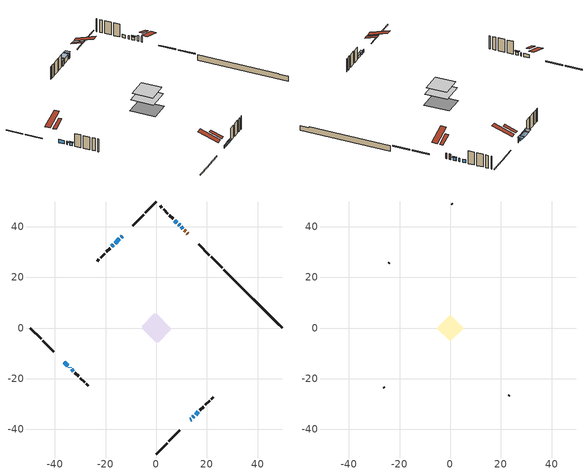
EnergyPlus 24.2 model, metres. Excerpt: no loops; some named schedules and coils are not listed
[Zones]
conditioned space
 floor adiabatic (AdiabaticFloorConstruction): -5.73,0 0,5.73 5.73,0 0,-5.73 z2.89
 floor foundation (Slab1 construction): -5.76,0.7 -0.7,5.76 5.76,-0.7 0.7,-5.76 z-1.68
 wall outside (RimJoist1 construction): 0,-49.68 4.32,-45.36 / -49.68,0 -45.36,-4.32 / 0,49.68 -4.32,45.36 / 25.97,23.71 21.65,28.03 z0.45:0.75
 wall outside (RimJoist2 construction): 4.98,-44.7 9.3,-40.38 / -44.7,-4.98 -40.38,-9.3 / -4.98,44.7 -9.3,40.38 / 20.99,28.69 16.67,33.01 z0.45:0.75
 wall outside (AdiabaticWallConstruction 1): 12.5,37.18 12.23,37.45 / 11.58,38.1 11.13,38.55 z0.45:2.48
 wall outside (AdiabaticWallConstruction): 10.48,39.2 9.83,39.85 / -33.37,-16.31 -32.72,-16.96 z0.45:1.52; -36.21,-13.47 -34.86,-14.82 / 13.47,-36.21 13.75,-35.93 / 9.17,40.51 8.81,40.87 / -34.2,-15.48 -34.02,-15.66 / 8.16,41.52 7.35,42.33 z0.45:1.67; 14.4,-35.28 14.84,-34.84 z0.45:1.21; 15.49,-34.19 16.57,-33.11 z0.45:1.37; -13.47,36.21 -13.85,35.83 / -14.51,35.17 -16.23,33.45 / -16.89,32.79 -17.53,32.15 z0.45:2.28
 wall outside (Wall1 construction): 17.23,-32.45 18.72,-30.96 / -32.06,-17.62 -30.57,-19.11 / -18.19,31.49 -19.68,30 / 6.69,42.99 5.2,44.48 z0.45:5.33
 wall outside (Wall2 construction): 19.38,-30.3 21.01,-28.67 / -29.91,-19.77 -28.28,-21.4 / -20.34,29.34 -21.97,27.71 / 4.54,45.14 2.91,46.77 z0.45:5.33
 wall outside (Wall3 construction): 21.66,-28.02 22.38,-27.3 / -27.63,-22.05 -26.91,-22.77 / -22.63,27.05 -23.35,26.33 / 2.26,47.43 1.54,48.14 z0.45:5.33
 wall foundation (FoundationWall1 construction): 26.63,23.05,-1.68 26.63,23.05,0.45 47.38,2.31,0.45 47.38,2.31,0.17 49.68,0,0.17 49.68,0,-1.68
 window (WindowConstruction): 10.48,39.2 9.83,39.85 z0.45:1.52
 window (WindowConstruction 6): -36.21,-13.47 -34.86,-14.82 z0.45:1.67
 window (WindowConstruction 9): 13.47,-36.21 13.75,-35.93 z0.45:1.67
 window (WindowConstruction 7): 14.4,-35.28 14.84,-34.85 z0.45:1.21
 window (WindowConstruction 10): 9.17,40.51 8.81,40.87 z0.45:1.67
 window (WindowConstruction 11): -34.2,-15.48 -34.02,-15.66 z0.45:1.67
 window (WindowConstruction 1): 15.49,-34.19 16.57,-33.11 z0.45:1.36
 window (WindowConstruction 2): -33.37,-16.31 -32.72,-16.96 z0.45:1.52
 window (WindowConstruction 8): -13.47,36.21 -13.85,35.83 z0.45:2.28
 window (WindowConstruction 3): 8.16,41.52 7.35,42.33 z0.45:1.67
 window (WindowConstruction 4): -14.51,35.17 -16.23,33.45 z0.45:2.28
 window (WindowConstruction 5): -16.89,32.79 -17.53,32.15 z0.45:2.28
 door (Door): 12.5,37.18 12.23,37.45 z0.45:2.48
 door (Door 1): 11.58,38.11 11.13,38.55 z0.45:2.48
 ceiling adiabatic (AdiabaticFloorConstruction): 0,-5.73 5.73,0 0,5.73 -5.73,0 z2.89
 roof outside (Roof2 construction): 12.82,-36.87,5.33 9.61,-33.66,6.84 8.76,-34.5,6.84 11.97,-37.71,5.33; -36.87,-12.82,5.33 -33.66,-9.61,6.84 -34.5,-8.76,6.84 -37.71,-11.97,5.33; -12.82,36.87,5.33 -9.61,33.66,6.84 -8.76,34.5,6.84 -11.97,37.71,5.33; 13.16,36.52,5.33 9.95,33.32,6.84 10.8,32.47,6.84 14,35.68,5.33
attic - vented
 floor to conditioned space (Floor1 construction Reversed): -5.27,0 0,5.27 5.27,0 0,-5.27 z5.33
 wall outside (Wall4 construction): 23.04,-26.64 23.26,-26.42 / -26.25,-23.43 -26.03,-23.65 / -24,25.68 -24.23,25.45 / 0.88,48.8 0.66,49.02 z0.45:5.33
 roof outside (Roof1 construction): 11.31,-38.37,5.33 6.18,-33.23,7.75 4.83,-34.59,7.75 9.96,-39.72,5.33; -38.37,-11.31,5.33 -33.23,-6.18,7.75 -34.59,-4.83,7.75 -39.72,-9.96,5.33; -11.31,38.37,5.33 -6.18,33.23,7.75 -4.83,34.59,7.75 -9.96,39.72,5.33; 14.66,35.02,5.33 9.53,29.89,7.75 10.88,28.54,7.75 16.01,33.67,5.33
shading: 9.62,40.06 10.69,38.99 11.01,39.32 9.94,40.39 z1.82; 15.05,-34.63 14.19,-35.49 14.62,-35.92 15.48,-35.06 z1.51; 16.78,-32.9 15.28,-34.4 15.61,-34.72 17.11,-33.22 z1.66; -32.51,-17.17 -33.58,-16.1 -33.9,-16.43 -32.83,-17.5 z1.82; -14.06,35.62 -13.26,36.42 -14.55,37.71 -15.35,36.91 z2.58; -16.44,33.24 -14.3,35.39 -15.59,36.68 -17.74,34.53 z2.58; -17.75,31.94 -16.68,33 -17.97,34.3 -19.04,33.23 z2.58
[Building]
Building 1: Terrain=Suburbs
[Site:Location]
Quebec Intl AP_QC: Latitude {deg}=46.8; Longitude {deg}=-71.38; Time Zone {hr}=-5; Elevation {m}=74; Keep Site Location Information=Yes
[Site:GroundTemperature:Shallow]
0.0108218, -2.24938, -2.43038, -1.3578, 2.94801, 7.23376, 10.9493, 13.303, 13.5029, 11.5886, 7.96783, 3.81355
[Site:WaterMainsTemperature]
Calculation Method=Schedule; Temperature Schedule=mains temperature schedule
[Material] Roughness=Rough; Thermal Absorptance=0.9
Name | Thickness {m} | Conductivity {W/m-K} | Density {kg/m3} | Specific Heat {J/kg-K} | Solar Absorptance | Visible Absorptance
asphalt or fiberglass shingles | 0.00635 | 0.162714 | 1121.4 | 1465.45 | 0.4 | 0.4
ceiling loosefill ins | 0.254 | 0.0480833 | 16.02 | 1046.75 | 0.7 | 0.7
ceiling stud and cavity | 0.1397 | 0.181549 | 65.682 | 1177.47 | 0.7 | 0.7
concrete 4.0 in. | 0.1016 | 1.803125 | 2242.8 | 837.4 | 0.7 | 0.7
concrete 8.0 in. | 0.2032 | 1.803125 | 2242.8 | 837.4 | 0.7 | 0.7
door material | 0.04445 | 0.188738 | 512.64 | 1214.23 | 0.7 | 0.7
door material 1 | 0.04445 | 0.0451087 | 512.64 | 1214.23 | 0.7 | 0.7
exterior vertical ins | 0.0210149 | 0.029427 | 32.04 | 1214.23 | 0.7 | 0.7
floor covering | 0.0127 | 0.0433444 | 54.468 | 1339.84 | 0.6 | 0.6
floor rigid ins; wall rigid ins 1 | 0.512978 | 0.029427 | 32.04 | 1214.23 | 0.7 | 0.7
floor stud and cavity | 0.1397 | 1.75129 | 37.0049 | 1207.88 | 0.7 | 0.7
furniture material conditioned space 1 | 0.1524 | 0.115458 | 640.8 | 1214.23 | 0.6 | 0.6
gypsum board | 0.0127 | 0.160291 | 801 | 837.4 | 0.6 | 0.6
gypsum board 1 | 0.0127 | 0.160291 | 801 | 837.4 | 0.7 | 0.7
osb sheathing 0.5 in. | 0.0127 | 0.115458 | 512.64 | 1214.23 | 0.7 | 0.7
osb sheathing 0.75 in. | 0.01905 | 0.115458 | 512.64 | 1214.23 | 0.7 | 0.7
osb sheathing 2.0 in. | 0.0508 | 0.115458 | 512.64 | 1214.23 | 0.7 | 0.7
rim joist stud and cavity | 0.0508 | 0.0451784 | 125.044 | 1163.47 | 0.6 | 0.6
rim joist stud and cavity 1 | 0.0508 | 0.029095 | 125.044 | 1163.47 | 0.6 | 0.6
roof rigid ins; wall rigid ins | 0.051816 | 0.029427 | 32.04 | 1214.23 | 0.7 | 0.7
roof stud and cavity | 0.2032 | 0.740771 | 78.34581 | 1123.46 | 0.7 | 0.7
wall stud and cavity | 0.1397 | 0.116332 | 139.0536 | 1170.24 | 0.7 | 0.7
wall stud and cavity 1 | 0.1397 | 0.0999226 | 139.0536 | 1170.24 | 0.7 | 0.7
wall stud and cavity 2 | 0.1397 | 0.149979 | 139.0536 | 1170.24 | 0.7 | 0.7
wall stud and cavity 3 | 0.0889 | 6.1454 | 50.32683 | 1063.81 | 0.6 | 0.6
wall stud and cavity 4 | 0.0889 | 0.380278 | 52.3479 | 1209.89 | 0.7 | 0.7
wall stud and cavity 5 | 0.0889 | 0.391764 | 83.0341 | 1211.67 | 0.7 | 0.7
wood siding | 0.0254 | 0.102417 | 544.68 | 1172.36 | 0.4 | 0.4
wood siding 1 | 0.00254 | 0.102417 | 544.68 | 1172.36 | 0.4 | 0.4
wood siding 2; wood siding 3; wood siding 4 | 0.0254 | 0.102417 | 544.68 | 1172.36 | 0.7 | 0.7
[WindowMaterial:SimpleGlazingSystem]
Name | U-Factor {W/m2-K} | Solar Heat Gain Coefficient
WindowMaterial | 2.211581 | 0.53
WindowMaterial 1 | 2.24395 | 0.5
WindowMaterial 2 | 2.11108 | 0.62
WindowMaterial 3 | 2.17865 | 0.56
WindowMaterial 4 | 2.19909 | 0.54
WindowMaterial 5 | 2.288234 | 0.46
WindowMaterial 6 | 2.972433 | 0.62
WindowMaterial 7 | 2.992306 | 0.59
WindowMaterial 8 | 4.2409 | 0.42
[Construction]
AdiabaticFloorConstruction: floor stud and cavity, floor rigid ins, osb sheathing 0.75 in., floor covering
AdiabaticWallConstruction: wood siding 3, wall rigid ins 1, wall stud and cavity 4, gypsum board
AdiabaticWallConstruction 1: wood siding 4, wall rigid ins 1, wall stud and cavity 4, gypsum board
Door: door material
Door 1: door material 1
Floor1 construction Reversed: gypsum board, ceiling stud and cavity, ceiling loosefill ins
FoundationWall1 construction: concrete 8.0 in., gypsum board 1
furniture construction conditioned space 1: furniture material conditioned space 1
PartitionWallConstruction: gypsum board, wall stud and cavity 5, gypsum board
RimJoist1 construction: wood siding 2, osb sheathing 2.0 in., rim joist stud and cavity
RimJoist2 construction: wood siding 2, osb sheathing 2.0 in., rim joist stud and cavity 1
Roof1 construction: asphalt or fiberglass shingles
Roof2 construction: asphalt or fiberglass shingles, roof rigid ins, osb sheathing 0.75 in., roof stud and cavity, gypsum board
Slab1 construction: concrete 4.0 in.
Wall1 construction: wood siding, osb sheathing 0.5 in., wall stud and cavity, gypsum board
Wall2 construction: wood siding, osb sheathing 0.5 in., wall stud and cavity 1, gypsum board
Wall3 construction: wood siding, wall rigid ins, osb sheathing 0.5 in., wall stud and cavity 2, gypsum board
Wall4 construction: wood siding 1, wall stud and cavity 3
WindowConstruction; WindowConstruction 2: WindowMaterial
WindowConstruction 1; WindowConstruction 3: WindowMaterial 1
WindowConstruction 10; WindowConstruction 11: WindowMaterial 8
WindowConstruction 4: WindowMaterial 2
WindowConstruction 5: WindowMaterial 3
WindowConstruction 6: WindowMaterial 4
WindowConstruction 7: WindowMaterial 5
WindowConstruction 8: WindowMaterial 6
WindowConstruction 9: WindowMaterial 7
[Zone] Multiplier=1; Part of Total Floor Area=Yes
Name | Volume {m3}
attic - vented | 21.8269
conditioned space | 416.3
[Space]
Name | Zone | Volume {m3}
attic - vented 1 | attic - vented | 21.8269
conditioned space 1 | conditioned space | 416.3
[ZoneInfiltration:EffectiveLeakageArea]
infil attic - vented 1: Zone or Space=attic - vented 1; Schedule=Always On Discrete; Effective Air Leakage Area {cm2}=2051.45; Stack Coefficient=0.000507409; Wind Coefficient=1.52195e-05
[ZoneMixing]
whole house fan mix: Zone or Space=attic - vented; Schedule=Always On Continuous; Design Flow Rate Calculation Method=Flow/Zone; Design Flow Rate {m3/s}=0; Source Zone or Space=conditioned space
[SurfaceProperty:ExposedFoundationPerimeter]
Slab1: Exposed Perimeter Calculation Method=TotalExposedPerimeter; Total Exposed Perimeter {m}=32.6
[InternalMass] Zone or ZoneList=conditioned space; Space or SpaceList=conditioned space 1
Name | Construction | Surface Area {m2}
furniture mass conditioned space 1 | furniture construction conditioned space 1 | 52.4003
partition wall mass | PartitionWallConstruction | 131.001
[Lights]
interior lighting: Zone or ZoneList or Space or SpaceList=conditioned space 1; Schedule=interior lighting schedule; Design Level Calculation Method=LightingLevel; Lighting Level {W}=343.2; Return Air Fraction=0; Fraction Radiant=0.6; Fraction Visible=0.2; Fraction Replaceable=1
[People]
occupants: Zone or ZoneList or Space or SpaceList=conditioned space 1; Number of People Schedule=occupants schedule; Number of People Calculation Method=People; Number of People=3; Fraction Radiant=0.314171; Sensible Heat Fraction=0.56303; Activity Level Schedule=occupants activity schedule; Carbon Dioxide Generation Rate {m3/s-W}=0; Enable ASHRAE 55 Comfort Warnings=No; Mean Radiant Temperature Calculation Type=EnclosureAveraged
[ElectricEquipment] Zone or ZoneList or Space or SpaceList=conditioned space 1; Design Level Calculation Method=EquipmentLevel
Name | Schedule | Design Level {W} | Fraction Latent | Fraction Radiant | Fraction Lost
clothes dryer | clothes dryer schedule | 140.772 | 0.015 | 0.081 | 0.85
clothes washer | clothes washer schedule | 32.1985 | 0.03 | 0.162 | 0.7
cooking range | cooking range schedule | 215.147 | 0.08 | 0.432 | 0.2
dishwasher | dishwasher schedule | 66.8632 | 0.3 | 0.18 | 0.4
fridge | fridge schedule | 72.9452 | 0 | 0.6 | 0
mech vent bath fan 0 | mech vent bath fan 0 schedule | 50.2 | 0 | 0 | 1
mech vent house fan | mech vent house fan schedule | 0 | 0 | 0 | 1
mech vent house fan cfis | mech vent house fan cfis schedule | 0 | 0 | 0 | 0
mech vent range fan 0 | mech vent range fan 0 schedule | 57 | 0 | 0 | 1
misc plug loads | misc plug loads schedule | 494.7 | 0.045 | 0.513 | 0.1
whole house fan | Always On Discrete | 0 | 0 | 0 | 1
[OtherEquipment] Zone or ZoneList or Space or SpaceList=conditioned space 1; Design Level Calculation Method=EquipmentLevel
Name | Fuel Type | Schedule | Design Level {W} | Fraction Latent | Fraction Radiant | Fraction Lost
clothes dryer 1 | Electricity | clothes dryer schedule | 0 | 0.015 | 0.081 | 0.85
cooking range 1 | Electricity | cooking range schedule | 0 | 0.08 | 0.432 | 0.2
general water use latent | None | general water use schedule | 62.594 | 1 | 0 | 0
general water use sensible | None | general water use schedule | -61.6891 | 0 | 0.6 | 0
mech vent house fan latent load | None | Always On Discrete | 0 | 1 | 0 | 0
mech vent house fan sensible load | None | Always On Discrete | 0 | 0 | 0 | 0
water heater energy adjustment1 | Electricity | Always On Discrete | 0.01 | 0 | 0 | 1
[ZoneInfiltration:DesignFlowRate] Zone or ZoneList or Space or SpaceList=conditioned space 1; Schedule=Always On Discrete; Design Flow Rate Calculation Method=Flow/Zone; Design Flow Rate {m3/s}=0
infil flow; natural vent flow; whole house fan flow
[ZoneControl:Thermostat]
conditioned space Thermostat: Zone or ZoneList=conditioned space; Control Type Schedule=conditioned space Thermostat Schedule; Control 1=conditioned space temperature setpoint; Temperature Difference Between Cutout And Setpoint {deltaC}=0
[ThermostatSetpoint:DualSetpoint]
conditioned space temperature setpoint: Heating Setpoint Temperature Schedule=heating setpoint; Cooling Setpoint Temperature Schedule=cooling setpoint
[AirLoopHVAC:UnitarySystem]
unit heater unitary system: Control Type=Load; Controlling Zone or Thermostat Location=conditioned space; Dehumidification Control Type=None; Availability Schedule=Always On Discrete; Supply Fan=unit heater supply fan; Fan Placement=BlowThrough; Supply Air Fan Operating Mode Schedule=unit heater auto fan schedule; Heating Coil=unit heater htg coil; DX Heating Coil Sizing Ratio=1; Use DOAS DX Cooling Coil=No; Minimum Supply Air Temperature {C}=2; Latent Load Control=SensibleOnlyLoadControl; Cooling Supply Air Flow Rate Method=None; Heating Supply Air Flow Rate Method=SupplyAirFlowRate; Heating Supply Air Flow Rate {m3/s}=0.00141584; No Load Supply Air Flow Rate Method=SupplyAirFlowRate; No Load Supply Air Flow Rate {m3/s}=0; No Load Supply Air Flow Rate Control Set To Low Speed=Yes; Maximum Supply Air Temperature {C}=48.8889; Maximum Outdoor Dry-Bulb Temperature for Supplemental Heater Operation {C}=21; Ancillary On-Cycle Electric Power {W}=0; Ancillary Off-Cycle Electric Power {W}=0
[Zone equipment]
conditioned space: electric baseboard, unit heater unitary system
[Foundation:Kiva]
Foundation Kiva 1: Initial Indoor Air Temperature {C}=18; Wall Height Above Grade {m}=0.450007; Wall Depth Below Slab {m}=0.2032; Custom Block Material Name 1=exterior vertical ins; Custom Block Depth 1 {m}=2.13; Custom Block X Position 1 {m}=0.2159; Custom Block Z Position 1 {m}=0
[Foundation:Kiva:Settings]
Soil Conductivity {W/m-K}=0.849921; Soil Density {kg/m3}=1842.3; Soil Specific Heat {J/kg-K}=418.7; Ground Solar Absorptivity=0.9; Ground Thermal Absorptivity=0.9; Ground Surface Roughness {m}=0.03; Far-Field Width {m}=40; Deep-Ground Boundary Condition=ZeroFlux; Deep-Ground Depth {m}=40; Minimum Cell Dimension {m}=0.2; Maximum Cell Growth Coefficient=3; Simulation Timestep=Timestep
[Exterior:Lights]
exterior lighting: Schedule=exterior lighting schedule; Design Level {W}=75.6
[EnergyManagementSystem:Sensor] Output:Variable or Output:Meter Index Key=conditioned space
Name | Output:Variable or Output:Meter
conditioned_space_clg_unmet_s | Zone Cooling Setpoint Not Met Time
conditioned_space_htg_unmet_s | Zone Heating Setpoint Not Met Time
fridge_tin_s; tin_s; tin_s_1 | Zone Mean Air Temperature
tout_s | Zone Outdoor Air Drybulb Temperature
win_s | Zone Air Humidity Ratio
[Schedule:Constant]
Name | Hourly Value
Always On Continuous; mech vent house fan schedule; mech vent house fan cfis schedule; Always On Discrete | 1
occupants activity schedule | 117.228
fridge schedule; unit heater auto fan schedule | 0
[Schedule:Week:Daily]
interior lighting schedule Week Rule - Jan1-Jan27: interior lighting schedule day, interior lighting schedule day, interior lighting schedule day, interior lighting schedule day, interior lighting schedule day, interior lighting schedule day, interior lighting schedule day, interior lighting schedule default day, interior lighting schedule default day, interior lighting schedule default day, interior lighting schedule default day, interior lighting schedule default day
interior lighting schedule Week Rule - Jan28-Feb3: interior lighting schedule day, interior lighting schedule day, interior lighting schedule day, interior lighting schedule day, interior lighting schedule day 1, interior lighting schedule day 1, interior lighting schedule day 1, interior lighting schedule default day, interior lighting schedule default day, interior lighting schedule default day, interior lighting schedule default day, interior lighting schedule default day
interior lighting schedule Week Rule - Feb4-Feb24: interior lighting schedule day 1, interior lighting schedule day 1, interior lighting schedule day 1, interior lighting schedule day 1, interior lighting schedule day 1, interior lighting schedule day 1, interior lighting schedule day 1, interior lighting schedule default day, interior lighting schedule default day, interior lighting schedule default day, interior lighting schedule default day, interior lighting schedule default day
interior lighting schedule Week Rule - Feb25-Mar3: interior lighting schedule day 1, interior lighting schedule day 1, interior lighting schedule day 1, interior lighting schedule day 1, interior lighting schedule day 2, interior lighting schedule day 2, interior lighting schedule day 2, interior lighting schedule default day, interior lighting schedule default day, interior lighting schedule default day, interior lighting schedule default day, interior lighting schedule default day
interior lighting schedule Week Rule - Mar4-Mar31: interior lighting schedule day 2, interior lighting schedule day 2, interior lighting schedule day 2, interior lighting schedule day 2, interior lighting schedule day 2, interior lighting schedule day 2, interior lighting schedule day 2, interior lighting schedule default day, interior lighting schedule default day, interior lighting schedule default day, interior lighting schedule default day, interior lighting schedule default day
interior lighting schedule Week Rule - Apr1-Apr28: interior lighting schedule day 3, interior lighting schedule day 3, interior lighting schedule day 3, interior lighting schedule day 3, interior lighting schedule day 3, interior lighting schedule day 3, interior lighting schedule day 3, interior lighting schedule default day, interior lighting schedule default day, interior lighting schedule default day, interior lighting schedule default day, interior lighting schedule default day
interior lighting schedule Week Rule - Apr29-May5: interior lighting schedule day 3, interior lighting schedule day 3, interior lighting schedule day 4, interior lighting schedule day 4, interior lighting schedule day 4, interior lighting schedule day 4, interior lighting schedule day 4, interior lighting schedule default day, interior lighting schedule default day, interior lighting schedule default day, interior lighting schedule default day, interior lighting schedule default day
interior lighting schedule Week Rule - May6-May26: interior lighting schedule day 4, interior lighting schedule day 4, interior lighting schedule day 4, interior lighting schedule day 4, interior lighting schedule day 4, interior lighting schedule day 4, interior lighting schedule day 4, interior lighting schedule default day, interior lighting schedule default day, interior lighting schedule default day, interior lighting schedule default day, interior lighting schedule default day
interior lighting schedule Week Rule - May27-Jun2: interior lighting schedule day 4, interior lighting schedule day 4, interior lighting schedule day 4, interior lighting schedule day 4, interior lighting schedule day 4, interior lighting schedule day 5, interior lighting schedule day 5, interior lighting schedule default day, interior lighting schedule default day, interior lighting schedule default day, interior lighting schedule default day, interior lighting schedule default day
interior lighting schedule Week Rule - Jun3-Jun30: interior lighting schedule day 5, interior lighting schedule day 5, interior lighting schedule day 5, interior lighting schedule day 5, interior lighting schedule day 5, interior lighting schedule day 5, interior lighting schedule day 5, interior lighting schedule default day, interior lighting schedule default day, interior lighting schedule default day, interior lighting schedule default day, interior lighting schedule default day
interior lighting schedule Week Rule - Jul1-Jul28: interior lighting schedule day 6, interior lighting schedule day 6, interior lighting schedule day 6, interior lighting schedule day 6, interior lighting schedule day 6, interior lighting schedule day 6, interior lighting schedule day 6, interior lighting schedule default day, interior lighting schedule default day, interior lighting schedule default day, interior lighting schedule default day, interior lighting schedule default day
interior lighting schedule Week Rule - Jul29-Aug4: interior lighting schedule day 6, interior lighting schedule day 6, interior lighting schedule day 6, interior lighting schedule day 7, interior lighting schedule day 7, interior lighting schedule day 7, interior lighting schedule day 7, interior lighting schedule default day, interior lighting schedule default day, interior lighting schedule default day, interior lighting schedule default day, interior lighting schedule default day
interior lighting schedule Week Rule - Aug5-Aug25: interior lighting schedule day 7, interior lighting schedule day 7, interior lighting schedule day 7, interior lighting schedule day 7, interior lighting schedule day 7, interior lighting schedule day 7, interior lighting schedule day 7, interior lighting schedule default day, interior lighting schedule default day, interior lighting schedule default day, interior lighting schedule default day, interior lighting schedule default day
interior lighting schedule Week Rule - Aug26-Sep1: interior lighting schedule day 7, interior lighting schedule day 7, interior lighting schedule day 7, interior lighting schedule day 7, interior lighting schedule day 7, interior lighting schedule day 7, interior lighting schedule day 8, interior lighting schedule default day, interior lighting schedule default day, interior lighting schedule default day, interior lighting schedule default day, interior lighting schedule default day
interior lighting schedule Week Rule - Sep2-Sep29: interior lighting schedule day 8, interior lighting schedule day 8, interior lighting schedule day 8, interior lighting schedule day 8, interior lighting schedule day 8, interior lighting schedule day 8, interior lighting schedule day 8, interior lighting schedule default day, interior lighting schedule default day, interior lighting schedule default day, interior lighting schedule default day, interior lighting schedule default day
interior lighting schedule Week Rule - Sep30-Oct6: interior lighting schedule day 8, interior lighting schedule day 9, interior lighting schedule day 9, interior lighting schedule day 9, interior lighting schedule day 9, interior lighting schedule day 9, interior lighting schedule day 9, interior lighting schedule default day, interior lighting schedule default day, interior lighting schedule default day, interior lighting schedule default day, interior lighting schedule default day
interior lighting schedule Week Rule - Oct7-Oct27: interior lighting schedule day 9, interior lighting schedule day 9, interior lighting schedule day 9, interior lighting schedule day 9, interior lighting schedule day 9, interior lighting schedule day 9, interior lighting schedule day 9, interior lighting schedule default day, interior lighting schedule default day, interior lighting schedule default day, interior lighting schedule default day, interior lighting schedule default day
interior lighting schedule Week Rule - Oct28-Nov3: interior lighting schedule day 9, interior lighting schedule day 9, interior lighting schedule day 9, interior lighting schedule day 9, interior lighting schedule day 10, interior lighting schedule day 10, interior lighting schedule day 10, interior lighting schedule default day, interior lighting schedule default day, interior lighting schedule default day, interior lighting schedule default day, interior lighting schedule default day
interior lighting schedule Week Rule - Nov4-Nov24: interior lighting schedule day 10, interior lighting schedule day 10, interior lighting schedule day 10, interior lighting schedule day 10, interior lighting schedule day 10, interior lighting schedule day 10, interior lighting schedule day 10, interior lighting schedule default day, interior lighting schedule default day, interior lighting schedule default day, interior lighting schedule default day, interior lighting schedule default day
interior lighting schedule Week Rule - Nov25-Dec1: interior lighting schedule day 10, interior lighting schedule day 10, interior lighting schedule day 10, interior lighting schedule day 10, interior lighting schedule day 10, interior lighting schedule day 10, interior lighting schedule day 11, interior lighting schedule default day, interior lighting schedule default day, interior lighting schedule default day, interior lighting schedule default day, interior lighting schedule default day
interior lighting schedule Week Rule - Dec2-Dec31: interior lighting schedule day 11, interior lighting schedule day 11, interior lighting schedule day 11, interior lighting schedule day 11, interior lighting schedule day 11, interior lighting schedule day 11, interior lighting schedule day 11, interior lighting schedule default day, interior lighting schedule default day, interior lighting schedule default day, interior lighting schedule default day, interior lighting schedule default day
occupants schedule Week Rule - Jan1-Dec31: occupants schedule day, occupants schedule day, occupants schedule day, occupants schedule day, occupants schedule day, occupants schedule day, occupants schedule day, occupants schedule default day, occupants schedule default day, occupants schedule default day, occupants schedule default day, occupants schedule default day
clothes dryer schedule Week Rule - Jan1-Dec31: clothes dryer schedule day, clothes dryer schedule day, clothes dryer schedule day, clothes dryer schedule day, clothes dryer schedule day, clothes dryer schedule day, clothes dryer schedule day, clothes dryer schedule default day, clothes dryer schedule default day, clothes dryer schedule default day, clothes dryer schedule default day, clothes dryer schedule default day
clothes washer schedule Week Rule - Jan1-Dec31: clothes washer schedule day, clothes washer schedule day, clothes washer schedule day, clothes washer schedule day, clothes washer schedule day, clothes washer schedule day, clothes washer schedule day, clothes washer schedule default day, clothes washer schedule default day, clothes washer schedule default day, clothes washer schedule default day, clothes washer schedule default day
cooking range schedule Week Rule - Jan1-Dec31: cooking range schedule day, cooking range schedule day, cooking range schedule day, cooking range schedule day, cooking range schedule day, cooking range schedule day, cooking range schedule day, cooking range schedule default day, cooking range schedule default day, cooking range schedule default day, cooking range schedule default day, cooking range schedule default day
dishwasher schedule Week Rule - Jan1-Dec31: dishwasher schedule day, dishwasher schedule day, dishwasher schedule day, dishwasher schedule day, dishwasher schedule day, dishwasher schedule day, dishwasher schedule day, dishwasher schedule default day, dishwasher schedule default day, dishwasher schedule default day, dishwasher schedule default day, dishwasher schedule default day
mech vent bath fan 0 schedule Week Rule - Jan1-Dec31: mech vent bath fan 0 schedule day, mech vent bath fan 0 schedule day, mech vent bath fan 0 schedule day, mech vent bath fan 0 schedule day, mech vent bath fan 0 schedule day, mech vent bath fan 0 schedule day, mech vent bath fan 0 schedule day, mech vent bath fan 0 schedule default day, mech vent bath fan 0 schedule default day, mech vent bath fan 0 schedule default day, mech vent bath fan 0 schedule default day, mech vent bath fan 0 schedule default day
mech vent range fan 0 schedule Week Rule - Jan1-Dec31: mech vent range fan 0 schedule day, mech vent range fan 0 schedule day, mech vent range fan 0 schedule day, mech vent range fan 0 schedule day, mech vent range fan 0 schedule day, mech vent range fan 0 schedule day, mech vent range fan 0 schedule day, mech vent range fan 0 schedule default day, mech vent range fan 0 schedule default day, mech vent range fan 0 schedule default day, mech vent range fan 0 schedule default day, mech vent range fan 0 schedule default day
misc plug loads schedule Week Rule - Jan1-Dec31: misc plug loads schedule day, misc plug loads schedule day, misc plug loads schedule day, misc plug loads schedule day, misc plug loads schedule day, misc plug loads schedule day, misc plug loads schedule day, misc plug loads schedule default day, misc plug loads schedule default day, misc plug loads schedule default day, misc plug loads schedule default day, misc plug loads schedule default day
general water use schedule Week Rule - Jan1-Dec31: general water use schedule day, general water use schedule day, general water use schedule day, general water use schedule day, general water use schedule day, general water use schedule day, general water use schedule day, general water use schedule default day, general water use schedule default day, general water use schedule default day, general water use schedule default day, general water use schedule default day
exterior lighting schedule Week Rule - Jan1-Jan27: exterior lighting schedule day, exterior lighting schedule day, exterior lighting schedule day, exterior lighting schedule day, exterior lighting schedule day, exterior lighting schedule day, exterior lighting schedule day, exterior lighting schedule default day, exterior lighting schedule default day, exterior lighting schedule default day, exterior lighting schedule default day, exterior lighting schedule default day
exterior lighting schedule Week Rule - Jan28-Feb3: exterior lighting schedule day, exterior lighting schedule day, exterior lighting schedule day, exterior lighting schedule day, exterior lighting schedule day 1, exterior lighting schedule day 1, exterior lighting schedule day 1, exterior lighting schedule default day, exterior lighting schedule default day, exterior lighting schedule default day, exterior lighting schedule default day, exterior lighting schedule default day
exterior lighting schedule Week Rule - Feb4-Feb24: exterior lighting schedule day 1, exterior lighting schedule day 1, exterior lighting schedule day 1, exterior lighting schedule day 1, exterior lighting schedule day 1, exterior lighting schedule day 1, exterior lighting schedule day 1, exterior lighting schedule default day, exterior lighting schedule default day, exterior lighting schedule default day, exterior lighting schedule default day, exterior lighting schedule default day
exterior lighting schedule Week Rule - Feb25-Mar3: exterior lighting schedule day 1, exterior lighting schedule day 1, exterior lighting schedule day 1, exterior lighting schedule day 1, exterior lighting schedule day 2, exterior lighting schedule day 2, exterior lighting schedule day 2, exterior lighting schedule default day, exterior lighting schedule default day, exterior lighting schedule default day, exterior lighting schedule default day, exterior lighting schedule default day
exterior lighting schedule Week Rule - Mar4-Mar31: exterior lighting schedule day 2, exterior lighting schedule day 2, exterior lighting schedule day 2, exterior lighting schedule day 2, exterior lighting schedule day 2, exterior lighting schedule day 2, exterior lighting schedule day 2, exterior lighting schedule default day, exterior lighting schedule default day, exterior lighting schedule default day, exterior lighting schedule default day, exterior lighting schedule default day
exterior lighting schedule Week Rule - Apr1-Apr28: exterior lighting schedule day 3, exterior lighting schedule day 3, exterior lighting schedule day 3, exterior lighting schedule day 3, exterior lighting schedule day 3, exterior lighting schedule day 3, exterior lighting schedule day 3, exterior lighting schedule default day, exterior lighting schedule default day, exterior lighting schedule default day, exterior lighting schedule default day, exterior lighting schedule default day
exterior lighting schedule Week Rule - Apr29-May5: exterior lighting schedule day 3, exterior lighting schedule day 3, exterior lighting schedule day 4, exterior lighting schedule day 4, exterior lighting schedule day 4, exterior lighting schedule day 4, exterior lighting schedule day 4, exterior lighting schedule default day, exterior lighting schedule default day, exterior lighting schedule default day, exterior lighting schedule default day, exterior lighting schedule default day
exterior lighting schedule Week Rule - May6-May26: exterior lighting schedule day 4, exterior lighting schedule day 4, exterior lighting schedule day 4, exterior lighting schedule day 4, exterior lighting schedule day 4, exterior lighting schedule day 4, exterior lighting schedule day 4, exterior lighting schedule default day, exterior lighting schedule default day, exterior lighting schedule default day, exterior lighting schedule default day, exterior lighting schedule default day
exterior lighting schedule Week Rule - May27-Jun2: exterior lighting schedule day 4, exterior lighting schedule day 4, exterior lighting schedule day 4, exterior lighting schedule day 4, exterior lighting schedule day 4, exterior lighting schedule day 5, exterior lighting schedule day 5, exterior lighting schedule default day, exterior lighting schedule default day, exterior lighting schedule default day, exterior lighting schedule default day, exterior lighting schedule default day
exterior lighting schedule Week Rule - Jun3-Jun30: exterior lighting schedule day 5, exterior lighting schedule day 5, exterior lighting schedule day 5, exterior lighting schedule day 5, exterior lighting schedule day 5, exterior lighting schedule day 5, exterior lighting schedule day 5, exterior lighting schedule default day, exterior lighting schedule default day, exterior lighting schedule default day, exterior lighting schedule default day, exterior lighting schedule default day
exterior lighting schedule Week Rule - Jul1-Jul28: exterior lighting schedule day 6, exterior lighting schedule day 6, exterior lighting schedule day 6, exterior lighting schedule day 6, exterior lighting schedule day 6, exterior lighting schedule day 6, exterior lighting schedule day 6, exterior lighting schedule default day, exterior lighting schedule default day, exterior lighting schedule default day, exterior lighting schedule default day, exterior lighting schedule default day
[Schedule:Year]
interior lighting schedule: interior lighting schedule Week Rule - Jan1-Jan27, 1, 1, 1, 27, interior lighting schedule Week Rule - Jan28-Feb3, 1, 28, 2, 3, interior lighting schedule Week Rule - Feb4-Feb24, 2, 4, 2, 24, interior lighting schedule Week Rule - Feb25-Mar3, 2, 25, 3, 3, interior lighting schedule Week Rule - Mar4-Mar31, 3, 4, 3, 31, interior lighting schedule Week Rule - Apr1-Apr28, 4, 1, 4, 28, interior lighting schedule Week Rule - Apr29-May5, 4, 29, 5, 5, interior lighting schedule Week Rule - May6-May26, 5, 6, 5, 26, interior lighting schedule Week Rule - May27-Jun2, 5, 27, 6, 2, interior lighting schedule Week Rule - Jun3-Jun30, 6, 3, 6, 30, interior lighting schedule Week Rule - Jul1-Jul28, 7, 1, 7, 28, interior lighting schedule Week Rule - Jul29-Aug4, 7, 29, 8, 4, interior lighting schedule Week Rule - Aug5-Aug25, 8, 5, 8, 25, interior lighting schedule Week Rule - Aug26-Sep1, 8, 26, 9, 1, interior lighting schedule Week Rule - Sep2-Sep29, 9, 2, 9, 29, interior lighting schedule Week Rule - Sep30-Oct6, 9, 30, 10, 6, interior lighting schedule Week Rule - Oct7-Oct27, 10, 7, 10, 27, interior lighting schedule Week Rule - Oct28-Nov3, 10, 28, 11, 3, interior lighting schedule Week Rule - Nov4-Nov24, 11, 4, 11, 24, interior lighting schedule Week Rule - Nov25-Dec1, 11, 25, 12, 1, interior lighting schedule Week Rule - Dec2-Dec31, 12, 2, 12, 31
occupants schedule: occupants schedule Week Rule - Jan1-Dec31, 1, 1, 12, 31
clothes dryer schedule: clothes dryer schedule Week Rule - Jan1-Dec31, 1, 1, 12, 31
clothes washer schedule: clothes washer schedule Week Rule - Jan1-Dec31, 1, 1, 12, 31
cooking range schedule: cooking range schedule Week Rule - Jan1-Dec31, 1, 1, 12, 31
dishwasher schedule: dishwasher schedule Week Rule - Jan1-Dec31, 1, 1, 12, 31
mech vent bath fan 0 schedule: mech vent bath fan 0 schedule Week Rule - Jan1-Dec31, 1, 1, 12, 31
mech vent range fan 0 schedule: mech vent range fan 0 schedule Week Rule - Jan1-Dec31, 1, 1, 12, 31
misc plug loads schedule: misc plug loads schedule Week Rule - Jan1-Dec31, 1, 1, 12, 31
general water use schedule: general water use schedule Week Rule - Jan1-Dec31, 1, 1, 12, 31
exterior lighting schedule: exterior lighting schedule Week Rule - Jan1-Jan27, 1, 1, 1, 27, exterior lighting schedule Week Rule - Jan28-Feb3, 1, 28, 2, 3, exterior lighting schedule Week Rule - Feb4-Feb24, 2, 4, 2, 24, exterior lighting schedule Week Rule - Feb25-Mar3, 2, 25, 3, 3, exterior lighting schedule Week Rule - Mar4-Mar31, 3, 4, 3, 31, exterior lighting schedule Week Rule - Apr1-Apr28, 4, 1, 4, 28, exterior lighting schedule Week Rule - Apr29-May5, 4, 29, 5, 5, exterior lighting schedule Week Rule - May6-May26, 5, 6, 5, 26, exterior lighting schedule Week Rule - May27-Jun2, 5, 27, 6, 2, exterior lighting schedule Week Rule - Jun3-Jun30, 6, 3, 6, 30, exterior lighting schedule Week Rule - Jul1-Jul28, 7, 1, 7, 28, exterior lighting schedule Week Rule - Jul29-Aug4, 7, 29, 8, 4, exterior lighting schedule Week Rule - Aug5-Aug25, 8, 5, 8, 25, exterior lighting schedule Week Rule - Aug26-Sep1, 8, 26, 9, 1, exterior lighting schedule Week Rule - Sep2-Sep29, 9, 2, 9, 29, exterior lighting schedule Week Rule - Sep30-Oct6, 9, 30, 10, 6, exterior lighting schedule Week Rule - Oct7-Oct27, 10, 7, 10, 27, exterior lighting schedule Week Rule - Oct28-Nov3, 10, 28, 11, 3, exterior lighting schedule Week Rule - Nov4-Nov24, 11, 4, 11, 24, exterior lighting schedule Week Rule - Nov25-Dec1, 11, 25, 12, 1, exterior lighting schedule Week Rule - Dec2-Dec31, 12, 2, 12, 31
[Schedule:Compact]
conditioned space Thermostat Schedule: Through: 12/31, For: AllDays, Until: 24:00, 4
mains temperature schedule: Through: 01/01, For: AllDays, Until: 24:00, 5.175, Through: 01/02, For: AllDays, Until: 24:00, 5.10167, Through: 01/03, For: AllDays, Until: 24:00, 5.02889, Through: 01/04, For: AllDays, Until: 24:00, 4.95778, Through: 01/05, For: AllDays, Until: 24:00, 4.88778, Through: 01/06, For: AllDays, Until: 24:00, 4.81833, Through: 01/07, For: AllDays, Until: 24:00, 4.75056, Through: 01/08, For: AllDays, Until: 24:00, 4.68389, Through: 01/09, For: AllDays, Until: 24:00, 4.61833, Through: 01/10, For: AllDays, Until: 24:00, 4.55389, Through: 01/11, For: AllDays, Until: 24:00, 4.49056, Through: 01/12, For: AllDays, Until: 24:00, 4.42889, Through: 01/13, For: AllDays, Until: 24:00, 4.36778, Through: 01/14, For: AllDays, Until: 24:00, 4.30889, Through: 01/15, For: AllDays, Until: 24:00, 4.25056, Through: 01/16, For: AllDays, Until: 24:00, 4.19389, Through: 01/17, For: AllDays, Until: 24:00, 4.13833, Through: 01/18, For: AllDays, Until: 24:00, 4.08444, Through: 01/19, For: AllDays, Until: 24:00, 4.03167, Through: 01/20, For: AllDays, Until: 24:00, 3.98056, Through: 01/21, For: AllDays, Until: 24:00, 3.93056, Through: 01/22, For: AllDays, Until: 24:00, 3.88222, Through: 01/23, For: AllDays, Until: 24:00, 3.835, Through: 01/24, For: AllDays, Until: 24:00, 3.78944, Through: 01/25, For: AllDays, Until: 24:00, 3.74556, Through: 01/26, For: AllDays, Until: 24:00, 3.70278, Through: 01/27, For: AllDays, Until: 24:00, 3.66167, Through: 01/28, For: AllDays, Until: 24:00, 3.62167, Through: 01/29, For: AllDays, Until: 24:00, 3.58389, Through: 01/30, For: AllDays, Until: 24:00, 3.54722, Through: 01/31, For: AllDays, Until: 24:00, 3.51167, Through: 02/01, For: AllDays, Until: 24:00, 3.47833, Through: 02/02, For: AllDays, Until: 24:00, 3.44611, Through: 02/03, For: AllDays, Until: 24:00, 3.41556, Through: 02/04, For: AllDays, Until: 24:00, 3.38667, Through: 02/05, For: AllDays, Until: 24:00, 3.35944, Through: 02/06, For: AllDays, Until: 24:00, 3.33389, Through: 02/07, For: AllDays, Until: 24:00, 3.30944, Through: 02/08, For: AllDays, Until: 24:00, 3.28667, Through: 02/09, For: AllDays, Until: 24:00, 3.26611, Through: 02/10, For: AllDays, Until: 24:00, 3.24667, Through: 02/11, For: AllDays, Until: 24:00, 3.22889, Through: 02/12, For: AllDays, Until: 24:00, 3.21278, Through: 02/13, For: AllDays, Until: 24:00, 3.19833, Through: 02/14, For: AllDays, Until: 24:00, 3.18556, Through: 02/15, For: AllDays, Until: 24:00, 3.17389, Through: 02/16, For: AllDays, Until: 24:00, 3.16444, Through: 02/17, For: AllDays, Until: 24:00, 3.15667, Through: 02/18, For: AllDays, Until: 24:00, 3.15056, Through: 02/19, For: AllDays, Until: 24:00, 3.14556, Through: 02/20, For: AllDays, Until: 24:00, 3.14278, Through: 02/21, For: AllDays, Until: 24:00, 3.14111, Through: 02/22, For: AllDays, Until: 24:00, 3.14167, Through: 02/23, For: AllDays, Until: 24:00, 3.14333, Through: 02/24, For: AllDays, Until: 24:00, 3.14722, Through: 02/25, For: AllDays, Until: 24:00, 3.15222, Through: 02/26, For: AllDays, Until: 24:00, 3.15944, Through: 02/27, For: AllDays, Until: 24:00, 3.16778, Through: 02/28, For: AllDays, Until: 24:00, 3.17778, Through: 03/01, For: AllDays, Until: 24:00, 3.18944, Through: 03/02, For: AllDays, Until: 24:00, 3.20333, Through: 03/03, For: AllDays, Until: 24:00, 3.21833, Through: 03/04, For: AllDays, Until: 24:00, 3.235, Through: 03/05, For: AllDays, Until: 24:00, 3.25333, Through: 03/06, For: AllDays, Until: 24:00, 3.27333, Through: 03/07, For: AllDays, Until: 24:00, 3.29444, Through: 03/08, For: AllDays, Until: 24:00, 3.31778, Through: 03/09, For: AllDays, Until: 24:00, 3.34222, Through: 03/10, For: AllDays, Until: 24:00, 3.36889, Through: 03/11, For: AllDays, Until: 24:00, 3.39667, Through: 03/12, For: AllDays, Until: 24:00, 3.42611, Through: 03/13, For: AllDays, Until: 24:00, 3.45722, Through: 03/14, For: AllDays, Until: 24:00, 3.49, Through: 03/15, For: AllDays, Until: 24:00, 3.52389, Through: 03/16, For: AllDays, Until: 24:00, 3.55944, Through: 03/17, For: AllDays, Until: 24:00, 3.59667, Through: 03/18, For: AllDays, Until: 24:00, 3.63556, Through: 03/19, For: AllDays, Until: 24:00, 3.67556, Through: 03/20, For: AllDays, Until: 24:00, 3.71722, Through: 03/21, For: AllDays, Until: 24:00, 3.76056, Through: 03/22, For: AllDays, Until: 24:00, 3.80556, Through: 03/23, For: AllDays, Until: 24:00, 3.85111, Through: 03/24, For: AllDays, Until: 24:00, 3.89889, Through: 03/25, For: AllDays, Until: 24:00, 3.94778, Through: 03/26, For: AllDays, Until: 24:00, 3.99833, Through: 03/27, For: AllDays, Until: 24:00, 4.05, Through: 03/28, For: AllDays, Until: 24:00, 4.10333, Through: 03/29, For: AllDays, Until: 24:00, 4.15778, Through: 03/30, For: AllDays, Until: 24:00, 4.21333, Through: 03/31, For: AllDays, Until: 24:00, 4.27056, Through: 04/01, For: AllDays, Until: 24:00, 4.32944, Through: 04/02, For: AllDays, Until: 24:00, 4.38889, Through: 04/03, For: AllDays, Until: 24:00, 4.45, Through: 04/04, For: AllDays, Until: 24:00, 4.51222, Through: 04/05, For: AllDays, Until: 24:00, 4.57611, Through: 04/06, For: AllDays, Until: 24:00, 4.64056, Through: 04/07, For: AllDays, Until: 24:00, 4.70667, Through: 04/08, For: AllDays, Until: 24:00, 4.77389, Through: 04/09, For: AllDays, Until: 24:00, 4.84222, Through: 04/10, For: AllDays, Until: 24:00, 4.91167, Through: 04/11, For: AllDays, Until: 24:00, 4.98278, Through: 04/12, For: AllDays, Until: 24:00, 5.05444, Through: 04/13, For: AllDays, Until: 24:00, 5.12722, Through: 04/14, For: AllDays, Until: 24:00, 5.20111, Through: 04/15, For: AllDays, Until: 24:00, 5.27611, Through: 04/16, For: AllDays, Until: 24:00, 5.35167, Through: 04/17, For: AllDays, Until: 24:00, 5.42889, Through: 04/18, For: AllDays, Until: 24:00, 5.50667, Through: 04/19, For: AllDays, Until: 24:00, 5.58556, Through: 04/20, For: AllDays, Until: 24:00, 5.665, Through: 04/21, For: AllDays, Until: 24:00, 5.74611, Through: 04/22, For: AllDays, Until: 24:00, 5.82722, Through: 04/23, For: AllDays, Until: 24:00, 5.91, Through: 04/24, For: AllDays, Until: 24:00, 5.99278, Through: 04/25, For: AllDays, Until: 24:00, 6.07722, Through: 04/26, For: AllDays, Until: 24:00, 6.16167, Through: 04/27, For: AllDays, Until: 24:00, 6.24722, Through: 04/28, For: AllDays, Until: 24:00, 6.33389, Through: 04/29, For: AllDays, Until: 24:00, 6.42056, Through: 04/30, For: AllDays, Until: 24:00, 6.50833, Through: 05/01, For: AllDays, Until: 24:00, 6.59667, Through: 05/02, For: AllDays, Until: 24:00, 6.68556, Through: 05/03, For: AllDays, Until: 24:00, 6.775, Through: 05/04, For: AllDays, Until: 24:00, 6.86556, Through: 05/05, For: AllDays, Until: 24:00, 6.95611, Through: 05/06, For: AllDays, Until: 24:00, 7.04722, Through: 05/07, For: AllDays, Until: 24:00, 7.13889, Through: 05/08, For: AllDays, Until: 24:00, 7.23111, Through: 05/09, For: AllDays, Until: 24:00, 7.32333, Through: 05/10, For: AllDays, Until: 24:00, 7.41667, Through: 05/11, For: AllDays, Until: 24:00, 7.51, Through: 05/12, For: AllDays, Until: 24:00, 7.60389, Through: 05/13, For: AllDays, Until: 24:00, 7.69778, Through: 05/14, For: AllDays, Until: 24:00, 7.79222, Through: 05/15, For: AllDays, Until: 24:00, 7.88667, Through: 05/16, For: AllDays, Until: 24:00, 7.98167, Through: 05/17, For: AllDays, Until: 24:00, 8.07667, Through: 05/18, For: AllDays, Until: 24:00, 8.17167, Through: 05/19, For: AllDays, Until: 24:00, 8.26722, Through: 05/20, For: AllDays, Until: 24:00, 8.36278, Through: 05/21, For: AllDays, Until: 24:00, 8.45833, Through: 05/22, For: AllDays, Until: 24:00, 8.55444, Through: 05/23, For: AllDays, Until: 24:00, 8.65, Through: 05/24, For: AllDays, Until: 24:00, 8.74611, Through: 05/25, For: AllDays, Until: 24:00, 8.84167, Through: 05/26, For: AllDays, Until: 24:00, 8.93722, Through: 05/27, For: AllDays, Until: 24:00, 9.03333, Through: 05/28, For: AllDays, Until: 24:00, 9.12889, Through: 05/29, For: AllDays, Until: 24:00, 9.22389, Through: 05/30, For: AllDays, Until: 24:00, 9.31944, Through: 05/31, For: AllDays, Until: 24:00, 9.41444, Through: 06/01, For: AllDays, Until: 24:00, 9.50944, Through: 06/02, For: AllDays, Until: 24:00, 9.60389, Through: 06/03, For: AllDays, Until: 24:00, 9.69833, Through: 06/04, For: AllDays, Until: 24:00, 9.79278, Through: 06/05, For: AllDays, Until: 24:00, 9.88667, Through: 06/06, For: AllDays, Until: 24:00, 9.98, Through: 06/07, For: AllDays, Until: 24:00, 10.0728, Through: 06/08, For: AllDays, Until: 24:00, 10.1656, Through: 06/09, For: AllDays, Until: 24:00, 10.2578, Through: 06/10, For: AllDays, Until: 24:00, 10.3494, Through: 06/11, For: AllDays, Until: 24:00, 10.4411, Through: 06/12, For: AllDays, Until: 24:00, 10.5317, Through: 06/13, For: AllDays, Until: 24:00, 10.6222, Through: 06/14, For: AllDays, Until: 24:00, 10.7117, Through: 06/15, For: AllDays, Until: 24:00, 10.8006, Through: 06/16, For: AllDays, Until: 24:00, 10.8889, Through: 06/17, For: AllDays, Until: 24:00, 10.9772, Through: 06/18, For: AllDays, Until: 24:00, 11.0639, Through: 06/19, For: AllDays, Until: 24:00, 11.1506, Through: 06/20, For: AllDays, Until: 24:00, 11.2361, Through: 06/21, For: AllDays, Until: 24:00, 11.3211, Through: 06/22, For: AllDays, Until: 24:00, 11.4056, Through: 06/23, For: AllDays, Until: 24:00, 11.4889, Through: 06/24, For: AllDays, Until: 24:00, 11.5711, Through: 06/25, For: AllDays, Until: 24:00, 11.6533, Through: 06/26, For: AllDays, Until: 24:00, 11.7339, Through: 06/27, For: AllDays, Until: 24:00, 11.8139, Through: 06/28, For: AllDays, Until: 24:00, 11.8928, Through: 06/29, For: AllDays, Until: 24:00, 11.9711, Through: 06/30, For: AllDays, Until: 24:00, 12.0483, Through: 07/01, For: AllDays, Until: 24:00, 12.1244, Through: 07/02, For: AllDays, Until: 24:00, 12.1994, Through: 07/03, For: AllDays, Until: 24:00, 12.2733, Through: 07/04, For: AllDays, Until: 24:00, 12.3467, Through: 07/05, For: AllDays, Until: 24:00, 12.4183, Through: 07/06, For: AllDays, Until: 24:00, 12.4894, Through: 07/07, For: AllDays, Until: 24:00, 12.5589, Through: 07/08, For: AllDays, Until: 24:00, 12.6278, Through: 07/09, For: AllDays, Until: 24:00, 12.695, Through: 07/10, For: AllDays, Until: 24:00, 12.7617, Through: 07/11, For: AllDays, Until: 24:00, 12.8267, Through: 07/12, For: AllDays, Until: 24:00, 12.8906, Through: 07/13, For: AllDays, Until: 24:00, 12.9528, Through: 07/14, For: AllDays, Until: 24:00, 13.0144, Through: 07/15, For: AllDays, Until: 24:00, 13.0744, Through: 07/16, For: AllDays, Until: 24:00, 13.1333, Through: 07/17, For: AllDays, Until: 24:00, 13.1906, Through: 07/18, For: AllDays, Until: 24:00, 13.2467, Through: 07/19, For: AllDays, Until: 24:00, 13.3017, Through: 07/20, For: AllDays, Until: 24:00, 13.355, Through: 07/21, For: AllDays, Until: 24:00, 13.4072, Through: 07/22, For: AllDays, Until: 24:00, 13.4578, Through: 07/23, For: AllDays, Until: 24:00, 13.5067, Through: 07/24, For: AllDays, Until: 24:00, 13.5544, Through: 07/25, For: AllDays, Until: 24:00, 13.6011, Through: 07/26, For: AllDays, Until: 24:00, 13.6461, Through: 07/27, For: AllDays, Until: 24:00, 13.6894, Through: 07/28, For: AllDays, Until: 24:00, 13.7317, Through: 07/29, For: AllDays, Until: 24:00, 13.7722, Through: 07/30, For: AllDays, Until: 24:00, 13.8111, Through: 07/31, For: AllDays, Until: 24:00, 13.8489, Through: 08/01, For: AllDays, Until: 24:00, 13.8844, Through: 08/02, For: AllDays, Until: 24:00, 13.9189, Through: 08/03, For: AllDays, Until: 24:00, 13.9522, Through: 08/04, For: AllDays, Until: 24:00, 13.9833, Through: 08/05, For: AllDays, Until: 24:00, 14.0133, Through: 08/06, For: AllDays, Until: 24:00, 14.0411, Through: 08/07, For: AllDays, Until: 24:00, 14.0678, Through: 08/08, For: AllDays, Until: 24:00, 14.0933, Through: 08/09, For: AllDays, Until: 24:00, 14.1167, Through: 08/10, For: AllDays, Until: 24:00, 14.1383, Through: 08/11, For: AllDays, Until: 24:00, 14.1589, Through: 08/12, For: AllDays, Until: 24:00, 14.1772, Through: 08/13, For: AllDays, Until: 24:00, 14.1944, Through: 08/14, For: AllDays, Until: 24:00, 14.21, Through: 08/15, For: AllDays, Until: 24:00, 14.2233, Through: 08/16, For: AllDays, Until: 24:00, 14.2356, Through: 08/17, For: AllDays, Until: 24:00, 14.2461, Through: 08/18, For: AllDays, Until: 24:00, 14.255, Through: 08/19, For: AllDays, Until: 24:00, 14.2622, Through: 08/20, For: AllDays, Until: 24:00, 14.2678, Through: 08/21, For: AllDays, Until: 24:00, 14.2717, Through: 08/22, For: AllDays, Until: 24:00, 14.2739, Through: 08/23, For: AllDays, Until: 24:00, 14.2744, Through: 08/24, For: AllDays, Until: 24:00, 14.2733, Through: 08/25, For: AllDays, Until: 24:00, 14.2711, Through: 08/26, For: AllDays, Until: 24:00, 14.2667, Through: 08/27, For: AllDays, Until: 24:00, 14.2606, Through: 08/28, For: AllDays, Until: 24:00, 14.2528, Through: 08/29, For: AllDays, Until: 24:00, 14.2439, Through: 08/30, For: AllDays, Until: 24:00, 14.2328, Through: 08/31, For: AllDays, Until: 24:00, 14.2206, Through: 09/01, For: AllDays, Until: 24:00, 14.2061, Through: 09/02, For: AllDays, Until: 24:00, 14.1906, Through: 09/03, For: AllDays, Until: 24:00, 14.1728, Through: 09/04, For: AllDays, Until: 24:00, 14.1539, Through: 09/05, For: AllDays, Until: 24:00, 14.1333, Through: 09/06, For: AllDays, Until: 24:00, 14.1111, Through: 09/07, For: AllDays, Until: 24:00, 14.0872, Through: 09/08, For: AllDays, Until: 24:00, 14.0617, Through: 09/09, For: AllDays, Until: 24:00, 14.035, Through: 09/10, For: AllDays, Until: 24:00, 14.0061, Through: 09/11, For: AllDays, Until: 24:00, 13.9761, Through: 09/12, For: AllDays, Until: 24:00, 13.9444, Through: 09/13, For: AllDays, Until: 24:00, 13.9111, Through: 09/14, For: AllDays, Until: 24:00, 13.8761, Through: 09/15, For: AllDays, Until: 24:00, 13.84, Through: 09/16, For: AllDays, Until: 24:00, 13.8022, Through: 09/17, For: AllDays, Until: 24:00, 13.7628, Through: 09/18, For: AllDays, Until: 24:00, 13.7217, Through: 09/19, For: AllDays, Until: 24:00, 13.6794, Through: 09/20, For: AllDays, Until: 24:00, 13.6356, Through: 09/21, For: AllDays, Until: 24:00, 13.59, Through: 09/22, For: AllDays, Until: 24:00, 13.5433, Through: 09/23, For: AllDays, Until: 24:00, 13.4956, Through: 09/24, For: AllDays, Until: 24:00, 13.4456, Through: 09/25, For: AllDays, Until: 24:00, 13.395, Through: 09/26, For: AllDays, Until: 24:00, 13.3422, Through: 09/27, For: AllDays, Until: 24:00, 13.2883, Through: 09/28, For: AllDays, Until: 24:00, 13.2333, Through: 09/29, For: AllDays, Until: 24:00, 13.1772, Through: 09/30, For: AllDays, Until: 24:00, 13.1194, Through: 10/01, For: AllDays, Until: 24:00, 13.06, Through: 10/02, For: AllDays, Until: 24:00, 13, Through: 10/03, For: AllDays, Until: 24:00, 12.9383, Through: 10/04, For: AllDays, Until: 24:00, 12.8756, Through: 10/05, For: AllDays, Until: 24:00, 12.8111, Through: 10/06, For: AllDays, Until: 24:00, 12.7456, Through: 10/07, For: AllDays, Until: 24:00, 12.6794, Through: 10/08, For: AllDays, Until: 24:00, 12.6117, Through: 10/09, For: AllDays, Until: 24:00, 12.5428, Through: 10/10, For: AllDays, Until: 24:00, 12.4728, Through: 10/11, For: AllDays, Until: 24:00, 12.4017, Through: 10/12, For: AllDays, Until: 24:00, 12.3294, Through: 10/13, For: AllDays, Until: 24:00, 12.2561, Through: 10/14, For: AllDays, Until: 24:00, 12.1817, Through: 10/15, For: AllDays, Until: 24:00, 12.1061, Through: 10/16, For: AllDays, Until: 24:00, 12.03, Through: 10/17, For: AllDays, Until: 24:00, 11.9528, Through: 10/18, For: AllDays, Until: 24:00, 11.8744, Through: 10/19, For: AllDays, Until: 24:00, 11.795, Through: 10/20, For: AllDays, Until: 24:00, 11.715, Through: 10/21, For: AllDays, Until: 24:00, 11.6339, Through: 10/22, For: AllDays, Until: 24:00, 11.5517, Through: 10/23, For: AllDays, Until: 24:00, 11.4689, Through: 10/24, For: AllDays, Until: 24:00, 11.3856, Through: 10/25, For: AllDays, Until: 24:00, 11.3011, Through: 10/26, For: AllDays, Until: 24:00, 11.2161, Through: 10/27, For: AllDays, Until: 24:00, 11.13, Through: 10/28, For: AllDays, Until: 24:00, 11.0433, Through: 10/29, For: AllDays, Until: 24:00, 10.9561, Through: 10/30, For: AllDays, Until: 24:00, 10.8683, Through: 10/31, For: AllDays, Until: 24:00, 10.7794, Through: 11/01, For: AllDays, Until: 24:00, 10.6906, Through: 11/02, For: AllDays, Until: 24:00, 10.6006, Through: 11/03, For: AllDays, Until: 24:00, 10.51, Through: 11/04, For: AllDays, Until: 24:00, 10.4194, Through: 11/05, For: AllDays, Until: 24:00, 10.3278, Through: 11/06, For: AllDays, Until: 24:00, 10.2361, Through: 11/07, For: AllDays, Until: 24:00, 10.1439, Through: 11/08, For: AllDays, Until: 24:00, 10.0511, Through: 11/09, For: AllDays, Until: 24:00, 9.95778, Through: 11/10, For: AllDays, Until: 24:00, 9.86444, Through: 11/11, For: AllDays, Until: 24:00, 9.77056, Through: 11/12, For: AllDays, Until: 24:00, 9.67611, Through: 11/13, For: AllDays, Until: 24:00, 9.58167, Through: 11/14, For: AllDays, Until: 24:00, 9.48722, Through: 11/15, For: AllDays, Until: 24:00, 9.39222, Through: 11/16, For: AllDays, Until: 24:00, 9.29667, Through: 11/17, For: AllDays, Until: 24:00, 9.20167, Through: 11/18, For: AllDays, Until: 24:00, 9.10611, Through: 11/19, For: AllDays, Until: 24:00, 9.01056, Through: 11/20, For: AllDays, Until: 24:00, 8.915, Through: 11/21, For: AllDays, Until: 24:00, 8.81889, Through: 11/22, For: AllDays, Until: 24:00, 8.72333, Through: 11/23, For: AllDays, Until: 24:00, 8.62722, Through: 11/24, For: AllDays, Until: 24:00, 8.53167, Through: 11/25, For: AllDays, Until: 24:00, 8.43611, Through: 11/26, For: AllDays, Until: 24:00, 8.34, Through: 11/27, For: AllDays, Until: 24:00, 8.245, Through: 11/28, For: AllDays, Until: 24:00, 8.14944, Through: 11/29, For: AllDays, Until: 24:00, 8.05389, Through: 11/30, For: AllDays, Until: 24:00, 7.95889, Through: 12/01, For: AllDays, Until: 24:00, 7.86444, Through: 12/02, For: AllDays, Until: 24:00, 7.76944, Through: 12/03, For: AllDays, Until: 24:00, 7.67556, Through: 12/04, For: AllDays, Until: 24:00, 7.58167, Through: 12/05, For: AllDays, Until: 24:00, 7.48778, Through: 12/06, For: AllDays, Until: 24:00, 7.39444, Through: 12/07, For: AllDays, Until: 24:00, 7.30167, Through: 12/08, For: AllDays, Until: 24:00, 7.20889, Through: 12/09, For: AllDays, Until: 24:00, 7.11722, Through: 12/10, For: AllDays, Until: 24:00, 7.02556, Through: 12/11, For: AllDays, Until: 24:00, 6.93444, Through: 12/12, For: AllDays, Until: 24:00, 6.84389, Through: 12/13, For: AllDays, Until: 24:00, 6.75389, Through: 12/14, For: AllDays, Until: 24:00, 6.66444, Through: 12/15, For: AllDays, Until: 24:00, 6.57556, Through: 12/16, For: AllDays, Until: 24:00, 6.48778, Through: 12/17, For: AllDays, Until: 24:00, 6.4, Through: 12/18, For: AllDays, Until: 24:00, 6.31333, Through: 12/19, For: AllDays, Until: 24:00, 6.22722, Through: 12/20, For: AllDays, Until: 24:00, 6.14167, Through: 12/21, For: AllDays, Until: 24:00, 6.05722, Through: 12/22, For: AllDays, Until: 24:00, 5.97333, Through: 12/23, For: AllDays, Until: 24:00, 5.89, Through: 12/24, For: AllDays, Until: 24:00, 5.80778, Through: 12/25, For: AllDays, Until: 24:00, 5.72667, Through: 12/26, For: AllDays, Until: 24:00, 5.64611, Through: 12/27, For: AllDays, Until: 24:00, 5.56667, Through: 12/28, For: AllDays, Until: 24:00, 5.48833, Through: 12/29, For: AllDays, Until: 24:00, 5.41056, Through: 12/30, For: AllDays, Until: 24:00, 5.33389, Through: 12/31, For: AllDays, Until: 24:00, 5.25778
